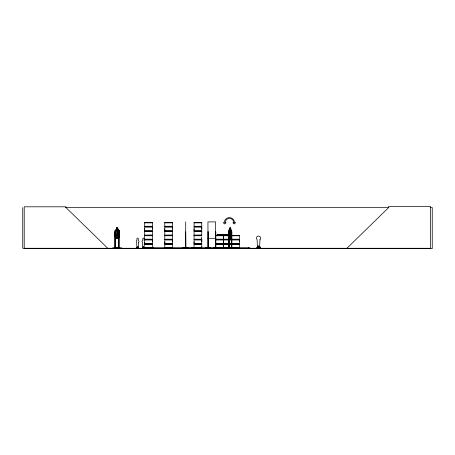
<?xml version="1.0" encoding="UTF-8"?>
<svg xmlns="http://www.w3.org/2000/svg" width="455" height="455" viewBox="0 0 455 455"><rect width="100%" height="100%" fill="white"/><g stroke="black" fill="none" stroke-linecap="round" stroke-linejoin="round"><path stroke-width="0.68" d="M144.679 230.804L144.679 227.034L152.357 227.034L152.351 230.804L144.679 230.804L144.684 228.916M152.351 241.827L152.351 239.944L144.679 239.944M152.351 228.916L152.351 227.034M164.784 243.715L164.784 239.944L172.462 239.944L172.456 243.715L164.784 243.715L164.79 241.827M164.784 230.804L164.784 227.034L172.462 227.034L172.456 230.804L164.784 230.804L164.79 228.916M172.456 241.827L172.456 239.944M172.456 228.916L172.456 227.034M194.08 243.715L194.08 239.944L201.758 239.944L201.753 243.715L194.08 243.715L194.086 241.827M194.08 230.804L194.08 227.034L201.758 227.034L201.753 230.804L194.08 230.804L194.086 228.916M201.753 241.827L201.753 239.944M201.753 228.916L201.753 227.034M223.422 241.827L223.422 239.944L215.75 239.944M231.299 243.715L223.615 243.715L223.627 241.827M239.324 241.827L239.324 239.944L232.169 239.944M182.739 247.964L188.893 247.941M188.893 248.191L182.734 248.242L182.739 247.935M205.216 248.276L210.722 248.237L210.745 247.935L205.285 247.941M143.376 247.014L143.376 247.128M258.685 246.235L258.315 246.474L258.753 246.223M117.856 229.906L118.459 230.657L118.459 234.422L117.777 236.037L116.491 236.037L115.809 234.422L115.809 230.657L116.491 229.98M117.799 230.731L116.491 230.657M118.732 229.991L115.462 229.911L115.024 230.634L115.018 248.276M231.316 238.062L231.709 230.628L231.368 229.911L229.036 229.911L228.728 230.634L228.763 248.276M231.709 236.048L231.379 238.062L229.024 238.062L228.728 236.048L229.098 238.062M226.118 247.964L226.135 248.276M118.641 237.993L119.096 236.037M118.675 238.062L119.216 236.128L119.227 230.617L118.744 229.906M117.14 247.964L117.168 248.276M137.706 247.065L137.564 247.111M258.366 246.348L258.605 246.144M228.996 248.237L228.95 231.862M228.802 236.048L229.11 229.911M115.513 238.062L115.069 236.037L115.087 230.634L115.525 229.911M229.741 229.98L229.257 230.657L229.257 234.422L229.741 236.037L230.651 236.037L231.134 234.422L231.134 230.657L230.651 229.98M239.341 248.117L223.627 248.259M231.646 248.117L231.669 230.702L231.328 229.991M193.972 247.793L193.949 248.129M201.411 247.793L201.622 246.934L201.474 248.265M136.602 248.174L136.58 247.383L136.739 247.952M138.525 248.271L138.633 247.383L138.474 247.952M138.786 248.265L136.58 248.094L137.091 248.265M142.284 248.271L142.392 247.383L142.551 247.952M144.684 248.259L142.392 248.094L142.773 248.18M144.064 248.174L144.445 248.094L144.445 247.383L144.286 247.952M260.305 248.259L256.66 248.265M257.223 246.934L256.762 248.248L257.257 248.265M257.229 248.259L257.843 248.242L257.001 248.003M257.649 248.259L257.376 248.265M259.447 248.129L259.071 248.265L259.731 248.265L259.316 248.265M259.919 247.793L259.708 248.259M259.822 247.793L260.078 246.934L259.833 248.248L260.123 248.259L259.896 248.003M144.684 235.349L152.362 235.201L152.351 231.561L144.679 231.561L144.679 235.195M164.79 235.349L172.468 235.207L172.456 231.561L164.784 231.561L164.784 235.195M164.773 248.271L172.468 248.112L172.456 244.471L164.784 244.471L164.784 248.112M194.086 235.349L201.764 235.207L201.758 231.561L194.08 231.561L194.08 235.195M346.903 248.276L388.672 207.577L388.672 206.382L430.436 206.382L430.436 248.276L22.75 248.276L22.75 207.577M216.927 235.042L217.649 234.399L223.064 234.399M112.567 248.237L121.377 248.237M191.026 248.276L191.202 247.793M191.589 248.265L191.76 248.129M138.104 248.276L138.365 248.276M215.744 248.117L215.738 247.679M65.452 207.577L388.888 207.577M430.117 207.577L432.25 207.577L432.25 248.618L24.217 248.618L24.217 206.809L65.986 206.809L65.986 207.577L107.75 248.276M144.673 222.489L152.362 222.489M164.773 222.489L172.468 222.489M194.069 222.489L201.764 222.489M144.673 222.631L152.362 222.62M194.069 222.631L201.764 222.62M144.684 222.859L152.351 222.859M164.79 222.859L172.456 222.859M194.086 222.859L201.753 222.859M144.622 226.539L152.414 226.539M164.727 226.539L172.513 226.539M194.023 226.539L201.81 226.539M144.622 226.772L152.414 226.772M164.727 226.772L172.513 226.772M194.023 226.772L201.81 226.772M116.4 227.892L117.822 227.892L117.811 238.05M229.73 230.657L230.662 230.731M144.622 231.066L152.414 231.066M164.727 231.066L172.513 231.066M194.023 231.066L201.81 231.066M144.622 231.299L152.414 231.299M164.727 231.299L172.513 231.299M194.023 231.299L201.81 231.299M119.085 231.862L118.709 231.862L118.664 248.276M185.708 231.862L185.919 248.276M207.941 231.862L208.254 231.862L208.271 248.276M228.763 231.862L229.223 231.862M116.491 234.422L117.777 234.422L117.777 230.657M229.741 234.422L230.651 234.422M229.161 234.467L217.678 234.462L216.995 235.406M144.684 235.099L152.351 235.099M164.79 235.099L172.456 235.099M194.086 235.099L201.753 235.099M229.161 235.025L219.742 235.025L219.742 234.467M239.341 235.4L231.777 235.4L239.336 235.406M201.764 235.548L194.069 235.531L194.086 239.182L201.758 239.182M215.875 235.531L223.439 235.542L223.422 239.182L215.75 239.182M228.45 235.542L223.61 235.548L223.627 239.182L231.299 239.182M232.164 235.542L239.341 235.542M144.684 235.77L152.351 235.77M164.79 235.77L172.456 235.77M194.086 235.77L201.753 235.77M215.892 235.77L223.422 235.77M223.627 235.77L228.45 235.77M232.175 235.77L239.324 235.77M115.087 236.048L115.451 238.062L118.721 238.062M115.485 237.993L118.755 238.05L119.227 236.043L119.216 230.702L118.658 229.911M229.064 237.993L231.356 237.993M207.941 238.301L215.63 238.301M232.169 239.182L239.336 239.182L239.336 235.548M144.622 239.449L152.414 239.449M164.727 239.449L172.513 239.449M194.023 239.449L201.81 239.449M215.698 239.449L231.35 239.449M232.124 239.449L239.387 239.449M144.622 239.683L152.414 239.683M164.727 239.683L172.513 239.683M194.023 239.683L201.81 239.683M215.698 239.683L231.35 239.683M232.124 239.683L239.387 239.683M231.299 239.944L223.615 239.944L223.615 243.715M144.679 243.715L152.357 243.715L152.357 239.944M215.75 243.715L223.433 243.715L223.433 239.944M232.169 243.715L239.336 243.715L239.336 239.944M144.622 243.977L152.414 243.977M164.727 243.977L172.513 243.977M194.023 243.977L201.81 243.977M215.698 243.977L231.35 243.977M232.124 243.977L239.387 243.977M144.622 244.21L152.414 244.21M164.727 244.21L172.513 244.21M194.023 244.21L201.81 244.21M215.698 244.21L231.35 244.21M232.124 244.21L239.387 244.21M144.679 244.471L152.357 244.471L152.357 248.112L144.559 248.265M215.75 244.471L223.433 244.471L223.433 248.112L213.094 248.265M231.299 244.471L223.615 244.471L223.615 248.112M232.169 244.471L239.336 244.471L239.336 248.112M257.746 247.622L258.258 247.622M258.599 247.622L259.111 247.622M207.895 247.679L208.299 247.679M215.46 247.679L215.863 247.679M228.711 247.679L229.274 247.679M231.373 247.679L231.931 247.679M256.819 247.793L259.976 247.793M115.28 247.85L118.664 247.85M137.148 247.838L138.058 247.838M142.961 247.838L143.877 247.838M229.064 247.85L231.578 247.85M136.58 247.952L138.633 247.952M142.392 247.952L144.445 247.952M223.632 248.003L239.319 248.003L232.175 248.009M152.351 248.009L144.684 248.009L153.739 247.935L153.739 248.276M194.086 248.009L201.753 248.009L191.202 248.112L201.764 248.112L201.758 244.471L194.08 244.471L194.029 248.242M215.761 248.009L223.422 248.009L213.02 247.935L213.02 248.276M223.627 248.009L231.288 248.009M172.866 247.964L172.832 248.276M121.331 247.935L112.612 247.935L112.624 248.276M116.804 247.964L116.816 248.22M215.704 248.242L215.63 221.886L207.941 221.886L208.02 248.276M234.53 247.964L234.507 248.276M229.149 247.964L229.127 248.276M229.155 248.22L229.223 238.016M118.641 229.98L119.096 230.657L119.062 248.276M218.542 248.242L218.463 247.935M260.061 246.934L260.061 248.003M259.009 247.793L259.009 245.996L258.07 245.996L258.07 247.793M249.909 248.276L249.909 247.765L143.877 247.765L143.877 248.276M231.879 248.276L231.879 231.862L231.424 231.862L231.39 248.276M231.612 238.016L231.578 248.276L231.515 247.935M230.708 229.98L230.742 227.892L229.712 227.892L229.73 238.062M230.651 238.05L230.679 227.892L229.741 227.961L229.741 238.062M229.036 231.862L229.064 248.276M217.109 247.765L217.109 248.276M216.074 247.765L216.074 248.276M215.863 248.276L215.824 231.862L215.505 231.862L215.488 248.276M215.562 247.679L215.59 248.276M208.197 247.679L208.168 248.276M208.066 231.862L208.083 248.276M207.924 247.679L207.924 248.276M207.673 247.765L207.673 248.276M206.638 247.765L206.638 248.276M205.296 247.935L205.296 248.276M201.758 222.637L201.753 226.271L194.08 226.271L194.08 222.637M196.588 247.765L196.588 248.276M195.553 247.765L195.553 248.276M188.893 247.935L188.899 248.276M187.153 247.765L187.153 248.276M186.118 247.765L186.118 248.276M185.953 248.276L185.987 247.679L185.646 247.679L185.64 248.276M185.708 221.886L185.708 248.276M164.13 247.935L164.13 248.276M153.244 247.935L153.272 248.276M152.721 247.935L152.721 248.276M152.482 247.935L152.453 248.276M152.357 222.637L152.351 226.271L144.679 226.271L144.679 222.637M152.215 247.935L152.215 248.276M151.646 247.935L151.703 248.276M151.179 247.935L151.208 248.276M149.746 247.935L149.746 248.276M149.274 247.935L149.274 248.276M149.251 247.935L149.251 248.276M148.728 247.935L148.728 248.276M148.489 247.935L148.461 248.276M148.216 247.935L148.216 248.276M147.71 247.935L147.653 248.276M147.187 247.935L147.215 248.276M145.071 247.765L145.071 248.276M143.734 247.952L143.734 246.758L143.109 246.758L143.109 247.952M137.922 247.952L137.922 246.758L137.291 246.758L137.291 247.952M121.32 247.935L121.32 248.276M119.13 248.276L119.13 247.679L118.499 247.679L118.51 248.276M118.926 238.016L118.926 247.594M118.8 247.679L118.778 248.276M118.55 236.651L118.573 248.276M117.726 229.98L117.771 227.892L116.446 227.961L116.446 229.98M116.491 227.961L116.491 238.062M115.433 248.276L115.433 247.679L114.802 247.679L114.814 248.276M115.394 248.276L115.394 231.862L114.859 231.862L114.853 248.276M115.109 247.679L115.087 248.276M65.986 248.276L65.986 248.618M201.338 237.1A2.053 1.82 -90 0 1 201.338 239.148M138.576 242.379L138.292 247.656L136.921 247.656L136.637 242.379A1.371 1.371 0 0 1 136.921 240.229L136.921 238.75A0.682 0.682 0 0 1 137.609 238.062A0.682 0.682 0 0 1 138.292 238.75L138.292 240.229A1.371 1.371 0 0 1 138.576 242.379M144.389 242.379L144.104 247.656L142.739 247.656L142.455 242.379A1.371 1.371 0 0 1 142.739 240.229L142.739 238.75A0.682 0.682 0 0 1 143.422 238.062A0.682 0.682 0 0 1 144.104 238.75L144.104 240.229A1.371 1.371 0 0 1 144.389 242.379M259.981 239.575L259.555 247.486L257.502 247.486L257.075 239.575A2.053 2.053 0 0 1 257.075 236.674A2.053 2.053 0 0 1 259.976 236.674A2.053 2.053 0 0 1 259.976 239.575M193.392 248.003C192.704 248.333 194.08 248.316 193.392 248.003M235.411 222.774L234.171 223.968L232.92 222.774L233.785 222.774A4.317 4.317 0 0 0 229.468 218.451A4.317 4.317 0 0 0 225.151 222.774L226.004 222.774L224.679 223.968L223.354 222.774L224.213 222.774A5.176 5.176 0 0 1 229.383 217.598A5.176 5.176 0 0 1 234.558 222.774L235.411 222.774M172.468 222.637L164.773 222.637L164.79 226.271L172.462 226.271L172.462 222.637M117.544 228.296L116.725 228.296L116.725 228.973L117.544 228.973L117.544 228.296M230.486 228.296L229.906 228.296L229.906 228.973L230.486 228.973L230.486 228.296M152.362 235.4L144.673 235.4L152.357 235.406M172.468 235.354L164.773 235.4L172.462 235.406M201.764 235.354L194.069 235.354L201.758 235.406M223.439 235.4L215.744 235.4L223.433 235.406M228.45 235.4L223.61 235.4L228.45 235.406M152.362 235.548L144.673 235.531L144.684 239.182L152.357 239.182L152.357 235.548M172.468 235.531L164.773 235.531L164.79 239.182L172.462 239.182L172.462 235.548M172.445 248.003L164.795 248.003L172.456 248.009M248.714 248.276L248.714 247.765L248.697 248.276"/></g></svg>
